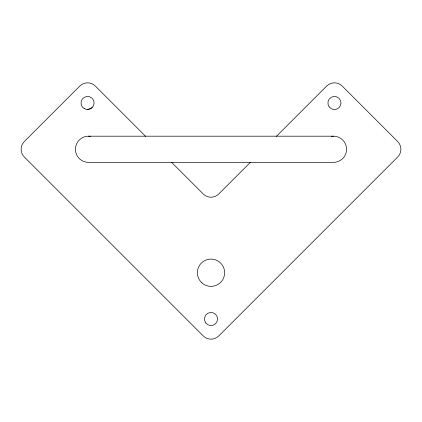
<?xml version="1.0" encoding="UTF-8"?>
<svg xmlns="http://www.w3.org/2000/svg" width="422" height="422" viewBox="0 0 422 422"><rect width="100%" height="100%" fill="white"/><g stroke="black" fill="none" stroke-linecap="round" stroke-linejoin="round"><path stroke-width="0.63" d="M250.373 162.37L218.717 194.025A10.909 10.909 0 0 1 203.283 194.025L171.627 162.37M276.447 136.295L326.728 86.014A10.909 10.909 0 0 1 342.158 86.014L397.703 141.565A10.909 10.909 0 0 1 397.703 156.995L218.717 335.986A10.909 10.909 0 0 1 203.283 335.986L24.297 156.995A10.909 10.909 0 0 1 24.297 141.565L79.842 86.014A10.909 10.909 0 0 1 95.272 86.014L145.553 136.295M87.56 109.535L92.186 107.621M333.454 136.185L88.546 136.185M90.466 136.311A13.108 13.108 0 0 0 75.469 148.317A13.108 13.108 0 0 0 88.541 162.391L333.459 162.37A13.108 13.108 0 0 0 346.531 148.317A13.108 13.108 0 0 0 331.534 136.311M201.906 282.882A13.636 13.636 0 0 0 224.351 275.513A13.636 13.636 0 0 0 206.748 259.762A13.636 13.636 0 0 0 201.906 282.882M84.284 108.66A6.546 6.546 0 0 0 94.106 102.989A6.546 6.546 0 0 0 84.284 97.318A6.546 6.546 0 0 0 84.284 108.66M205.746 322.914A6.546 6.546 0 0 0 217.008 321.611A6.546 6.546 0 0 0 210.246 312.507A6.546 6.546 0 0 0 205.746 322.914M329.186 106.893A6.546 6.546 0 0 0 340.448 105.59A6.546 6.546 0 0 0 333.691 96.485A6.546 6.546 0 0 0 329.186 106.893"/></g></svg>
